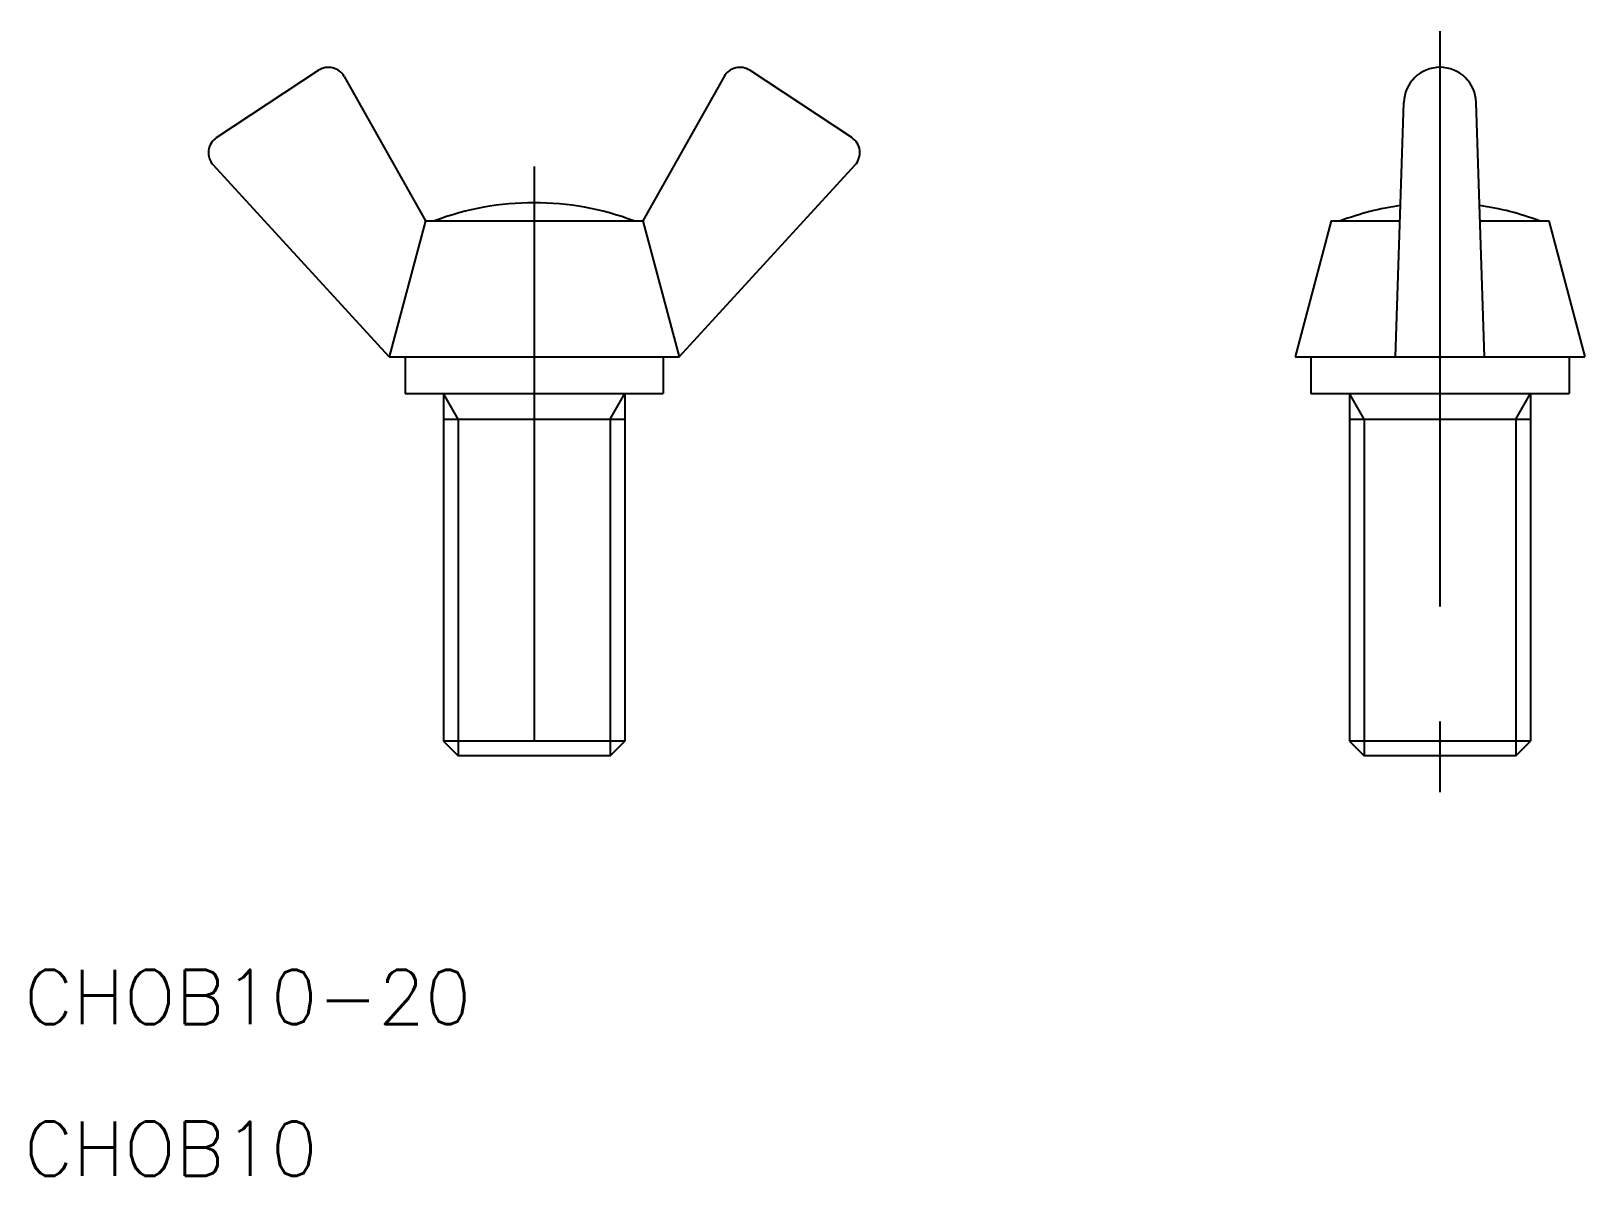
# Model space of a CAD drawing. Extents: x -27.8 to 58, y -23.2 to 40.
import ezdxf

# ---------------------------------------------------------------- set-up
doc = ezdxf.new("R2010")
doc.units = 0
doc.linetypes.add('CENTER', pattern=[50.8, 31.75, -6.35, 6.35, -6.35])
doc.layers.get('0').update_dxf_attribs({"linetype": 'CONTINUOUS'})
doc.layers.add('CENTER', color=1, linetype='CENTER')
doc.styles.get("Standard").update_dxf_attribs({"font": 'txt.shx', "height": 3, "bigfont": 'bigfont.shx'})

msp = doc.modelspace()

# ---------------------------------------------------------------- linework, layer by layer
at = {"color": 7, "linetype": 'CONTINUOUS'}
for p, q in [((-17.529, 34.129), (-11.91, 37.839)), ((17.529, 34.129), (11.91, 37.839)), ((-10.488, 37.495), (-6, 29.531)), ((10.488, 37.495), (6, 29.531)), ((47.549, 22.03), (48.001, 36.062)), ((52.451, 22.03), (51.999, 36.062)), ((-8, 22.031), (-17.715, 32.618)), ((8, 22.031), (17.715, 32.618)), ((-6, 29.531), (-8, 22.031)), ((-6, 29.531), (6, 29.531)), ((6, 29.531), (8, 22.031)), ((44, 29.53), (42, 22.03)), ((44, 29.53), (47.791, 29.53)), ((52.209, 29.53), (56, 29.53)), ((56, 29.53), (58, 22.03)), ((-8, 22.031), (8, 22.031)), ((-7.125, 22.031), (-7.125, 20.001)), ((7.125, 22.031), (7.125, 20.001)), ((42, 22.03), (58, 22.03)), ((42.875, 22.03), (42.875, 20)), ((57.125, 22.03), (57.125, 20)), ((-7.125, 20.001), (7.125, 20.001)), ((-5, 20.001), (-5, 0.812)), ((5, 20.001), (5, 0.812)), ((42.875, 20), (57.125, 20)), ((45, 20), (45, 0.812)), ((55, 20), (55, 0.812)), ((-5, 18.595), (5, 18.595)), ((45, 18.595), (55, 18.595)), ((-5, 0.812), (-4.188, 0)), ((5, 0.812), (-5, 0.812)), ((4.188, 0), (-4.188, 0)), ((4.188, 0), (5, 0.812)), ((55, 0.812), (45, 0.812)), ((45, 0.812), (45.812, 0)), ((54.188, 0), (55, 0.812)), ((54.188, 0), (45.812, 0))]:
    msp.add_line(p, q, dxfattribs=at)
at = {"color": 3, "linetype": 'CONTINUOUS'}
for p, q in [((-4.188, 18.595), (-5, 20.001)), ((4.188, 18.595), (5, 20.001)), ((45.812, 18.594), (45, 20)), ((54.189, 18.595), (55, 20)), ((-4.188, 18.595), (-4.188, 0)), ((4.188, 18.595), (4.188, 0)), ((45.812, 18.595), (45.812, 0)), ((54.188, 18.595), (54.188, 0))]:
    msp.add_line(p, q, dxfattribs=at)
at = {"color": 7, "linetype": 'CONTINUOUS'}
for centre, radius, start, end in [((-11.359, 37.004), 1, 29.40176, 123.43444), ((11.359, 37.004), 1, 56.56556, 150.59824), ((50, 36.004), 2, 1.64743, 178.35257), ((-16.978, 33.294), 1, 123.43444, 222.54128), ((16.978, 33.294), 1, 317.45872, 56.56556), ((0, 14.906), 15.625, 69.39031, 110.60969), ((50, 14.905), 15.625, 98.02814, 110.60969), ((50, 14.905), 15.625, 69.39031, 81.97186)]:
    msp.add_arc(centre, radius, start, end, dxfattribs=at)
at = {"layer": 'CENTER', "color": 1, "linetype": 'CENTER'}
for p, q in [((50, 40.004), (50, -2)), ((0, 32.531), (0, -2))]:
    msp.add_line(p, q, dxfattribs=at)

# ---------------------------------------------------------------- texts
at = {"color": 7, "linetype": 'CONTINUOUS'}
for s, p in [('CHOB10-20', (-28.155, -14.798)), ('CHOB10', (-28.155, -23.174))]:
    msp.add_text(s, height=3, dxfattribs=at).set_placement(p)

doc.saveas('drawing.dxf')
